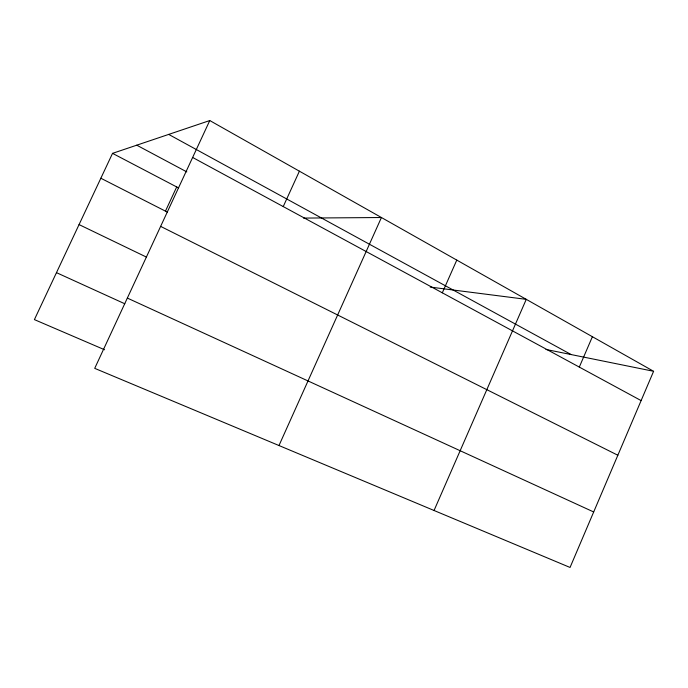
<?xml version="1.0" encoding="UTF-8"?>
<svg xmlns="http://www.w3.org/2000/svg" width="688" height="688" viewBox="0 0 688 688"><rect width="100%" height="100%" fill="white"/><g stroke="black" fill="none" stroke-linecap="round" stroke-linejoin="round"><path stroke-width="1.03" d="M653.6 371.288L570.051 567.454L94.712 368.355L209.771 120.546L653.6 371.288L545.945 349.452M579.305 367.082L592.394 336.707M434.051 510.487L526.268 299.349L430.215 287.077M442.307 292.813L456.789 260.098M278.984 445.54L381.427 217.52L303.511 218.087M283.241 206.572L299.4 171.183M165.455 211.13L176.696 186.947M209.771 120.546L112.54 153.355L34.4 319.61L104.576 349.753M56.468 272.654L124.795 303.769M127.34 298.076L593.684 511.967M79.06 224.589L146.467 257.106M160.631 226.378L617.841 455.241M100.844 178.235L167.356 212.102M112.54 153.355L178.579 187.936M136.749 145.185L186.801 171.897M192.631 157.457L641.121 400.597M168.689 134.409L571.152 354.561"/></g></svg>
